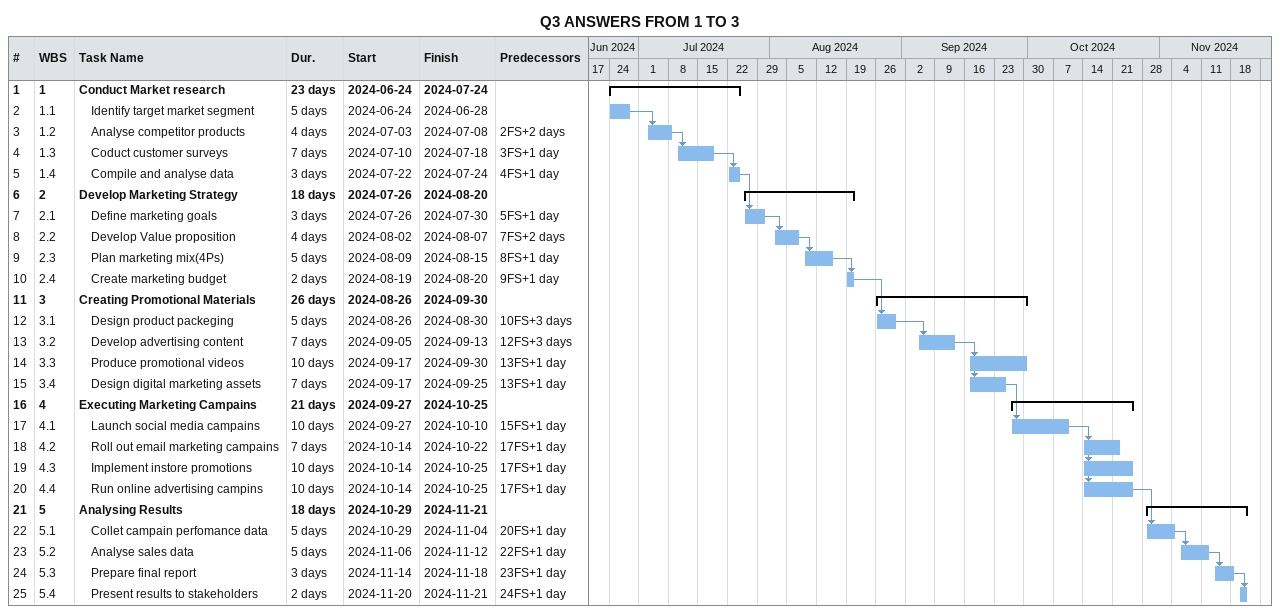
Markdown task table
Q3 ANSWERS FROM 1 TO 3

| ID | WBS | Task | Duration | Start | Finish | Predecessors |
|---|---|---|---|---|---|---|
| 1 | 1 | **Conduct Market research** | 23d | 2024-06-24 | 2024-07-24 |  |
| 2 | 1.1 | Identify target market segment | 5d | 2024-06-24 | 2024-06-28 |  |
| 3 | 1.2 | Analyse competitor products | 4d | 2024-07-03 | 2024-07-08 | 2FS+2d |
| 4 | 1.3 | Coduct customer surveys | 7d | 2024-07-10 | 2024-07-18 | 3FS+1d |
| 5 | 1.4 | Compile and analyse data | 3d | 2024-07-22 | 2024-07-24 | 4FS+1d |
| 6 | 2 | **Develop Marketing Strategy** | 18d | 2024-07-26 | 2024-08-20 |  |
| 7 | 2.1 | Define marketing goals | 3d | 2024-07-26 | 2024-07-30 | 5FS+1d |
| 8 | 2.2 | Develop Value proposition | 4d | 2024-08-02 | 2024-08-07 | 7FS+2d |
| 9 | 2.3 | Plan marketing mix(4Ps) | 5d | 2024-08-09 | 2024-08-15 | 8FS+1d |
| 10 | 2.4 | Create marketing budget | 2d | 2024-08-19 | 2024-08-20 | 9FS+1d |
| 11 | 3 | **Creating Promotional Materials** | 26d | 2024-08-26 | 2024-09-30 |  |
| 12 | 3.1 | Design product packeging | 5d | 2024-08-26 | 2024-08-30 | 10FS+3d |
| 13 | 3.2 | Develop advertising content | 7d | 2024-09-05 | 2024-09-13 | 12FS+3d |
| 14 | 3.3 | Produce promotional videos | 10d | 2024-09-17 | 2024-09-30 | 13FS+1d |
| 15 | 3.4 | Design digital marketing assets | 7d | 2024-09-17 | 2024-09-25 | 13FS+1d |
| 16 | 4 | **Executing Marketing Campains** | 21d | 2024-09-27 | 2024-10-25 |  |
| 17 | 4.1 | Launch social media campains | 10d | 2024-09-27 | 2024-10-10 | 15FS+1d |
| 18 | 4.2 | Roll out email marketing campains | 7d | 2024-10-14 | 2024-10-22 | 17FS+1d |
| 19 | 4.3 | Implement instore promotions | 10d | 2024-10-14 | 2024-10-25 | 17FS+1d |
| 20 | 4.4 | Run online advertising campins | 10d | 2024-10-14 | 2024-10-25 | 17FS+1d |
| 21 | 5 | **Analysing Results** | 18d | 2024-10-29 | 2024-11-21 |  |
| 22 | 5.1 | Collet campain perfomance data | 5d | 2024-10-29 | 2024-11-04 | 20FS+1d |
| 23 | 5.2 | Analyse sales data | 5d | 2024-11-06 | 2024-11-12 | 22FS+1d |
| 24 | 5.3 | Prepare final report | 3d | 2024-11-14 | 2024-11-18 | 23FS+1d |
| 25 | 5.4 | Present results to stakeholders | 2d | 2024-11-20 | 2024-11-21 | 24FS+1d |
